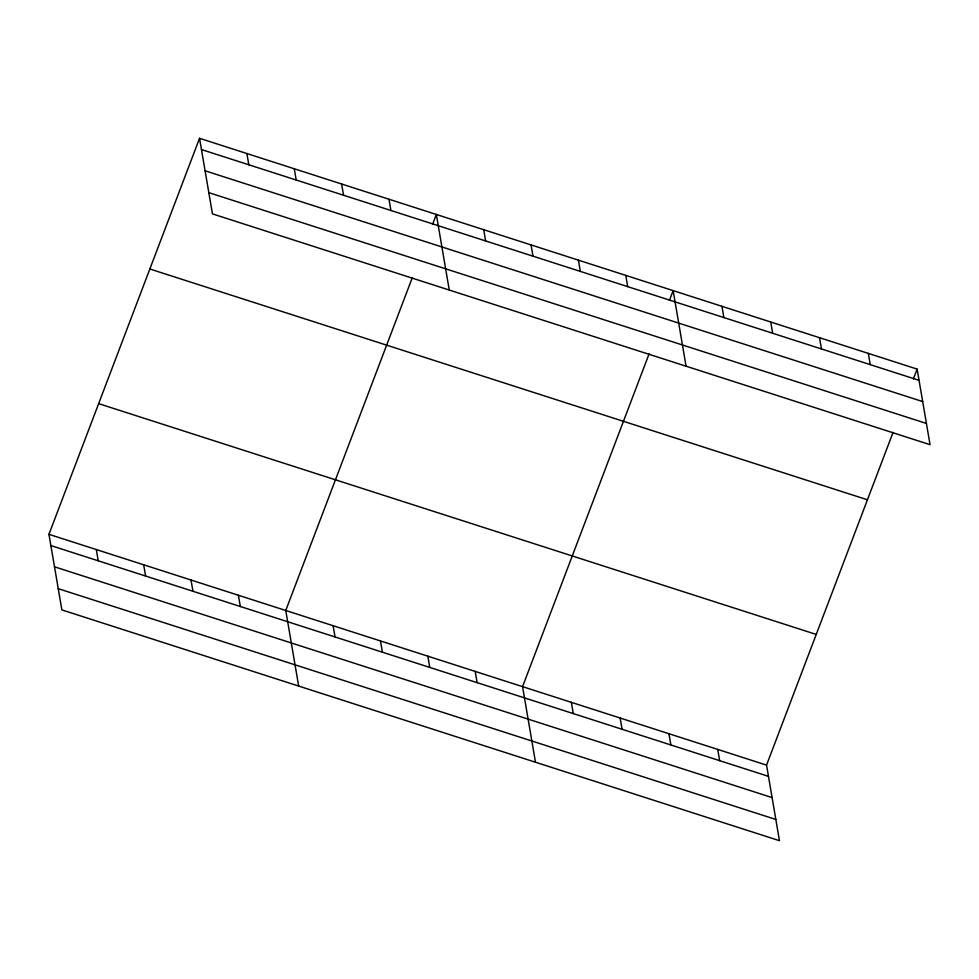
<?xml version="1.0" encoding="UTF-8"?>
<svg xmlns="http://www.w3.org/2000/svg" width="979" height="979" viewBox="0 0 979 979"><rect width="100%" height="100%" fill="white"/><g stroke="black" fill="none" stroke-linecap="round" stroke-linejoin="round"><path stroke-width="1.47" d="M893.081 432.339L766.545 765.113L779.455 840.692L61.873 609.905L48.95 534.326L199.545 138.308L917.127 369.095L930.05 444.674L212.455 213.887L199.545 138.308M412.294 277.706L285.758 610.48L298.668 686.059M432.608 224.301L436.34 214.462L449.263 290.041M649.101 353.86L522.566 686.646L535.476 762.225M669.403 300.467L673.148 290.628L686.071 366.207M913.395 378.934L917.127 369.095M201.466 149.554L919.048 380.341M205.088 170.787L922.683 401.574M208.833 192.655L926.415 423.454M149.848 268.992L867.431 499.779M98.646 403.642L816.241 634.429M48.95 534.326L766.545 765.113M50.871 545.572L768.466 776.359M54.506 566.804L772.088 797.591M58.238 588.673L775.833 819.46M868.336 353.407L870.258 364.653M819.533 337.706L821.467 348.965M770.742 322.018L772.664 333.264M721.951 306.329L723.873 317.575M717.742 749.424L719.663 760.671M625.789 275.393L627.71 286.639M668.951 733.724L670.872 744.97M578.43 260.169L580.351 271.416M620.148 718.035L622.081 729.282M531.071 244.934L532.992 256.18M571.357 702.335L573.278 713.593M483.699 229.698L485.633 240.944M475.194 671.41L477.128 682.657M388.981 199.239L390.902 210.485M427.835 656.175L429.757 667.433M341.622 184.003L343.543 195.249M380.476 640.951L382.397 652.198M294.263 168.767L296.184 180.014M333.117 625.716L335.038 636.962M246.904 153.532L248.825 164.79M238.399 595.256L240.32 606.503M191.027 580.021L192.961 591.267M143.668 564.785L145.59 576.031M96.309 549.549L98.23 560.796"/></g></svg>
